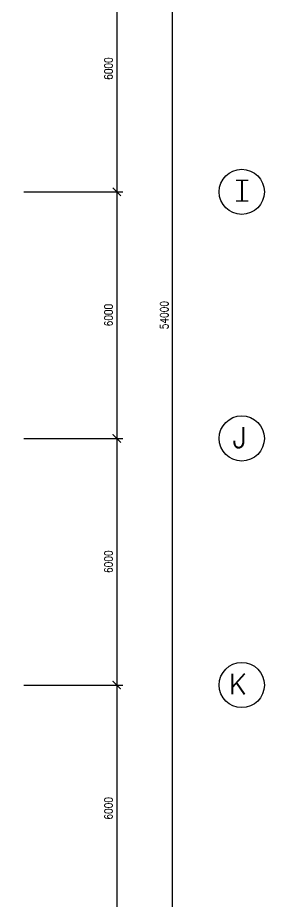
# Model space of a CAD drawing. Extents: x 2687779 to 2997471, y -863049 to -631414.
# Drawn here: x 2789125 to 2795130, y -825687 to -804187 of the extents above; entities that cross this region are included whole.
import ezdxf

# ---------------------------------------------------------------- set-up
doc = ezdxf.new("R2010")
doc.units = 0
doc.header["$LTSCALE"] = 10
doc.header["$MEASUREMENT"] = 0
doc.header["$PDMODE"] = 34
doc.layers.get('0').update_dxf_attribs({"linetype": 'CONTINUOUS'})
doc.layers.get('DEFPOINTS').update_dxf_attribs({"linetype": 'CONTINUOUS'})
doc.layers.add('DIM', color=7, linetype='CONTINUOUS')
doc.layers.add('GRID-T', color=7, linetype='CONTINUOUS')
doc.styles.add('ROMANS', font='romans.shx', dxfattribs={"width": 0.8, "height": 100})
doc.styles.get("Standard").update_dxf_attribs({"font": 'ROMANS.SHX'})
doc.dimstyles.new('STANDARD$0', dxfattribs={"dimscale": 0, "dimtxt": 8, "dimasz": 6, "dimexe": 1, "dimexo": 1, "dimgap": 3, "dimtad": 1, "dimdec": 0, "dimlfac": -1, "dimrnd": 1, "dimzin": 0, "dimdsep": 46, "dimtxsty": 'Standard', "dimcen": 0, "dimclrd": 5, "dimclre": 250, "dimadec": 0, "dimazin": 0, "dimtfac": 1, "dimtdec": 4, "dimtofl": 0, "dimtmove": 0, "dimatfit": 3, "dimfxl": 1, "dimtolj": 1, "dimtzin": 0, "dimarcsym": 0})

# ---------------------------------------------------------------- blocks, each defined once
blk = doc.blocks.new('_ARCHTICK')
at = {"color": 0, "linetype": 'ByBlock', "const_width": 0.15}
blk.add_lwpolyline([(-0.5, -0.5), (0.5, 0.5)], dxfattribs=at)
blk = doc.blocks.new('*D186')
at = {"layer": 'DEFPOINTS', "color": 0, "transparency": 16777216}
for p in [(2789125, -802424), (2789125, -808424), (2791537, -808424)]:
    blk.add_point(p, dxfattribs=at)
at = {"layer": 'DIM', "color": 7, "lineweight": -2, "transparency": 16777216}
for p, q in [((2791537, -802274), (2791537, -808574)), ((2789275, -802424), (2791687, -802424)), ((2789275, -808424), (2791687, -808424))]:
    blk.add_line(p, q, dxfattribs=at)
at = {"layer": 'DIM', "color": 7, "lineweight": -2, "transparency": 16777216, "xscale": 200, "yscale": 200, "zscale": 200}
for p, rotation in [((2791537, -802424), 90), ((2791537, -808424), 270)]:
    blk.add_blockref('_ARCHTICK', p, dxfattribs=dict(at, rotation=rotation))
at = {"layer": 'DIM', "color": 7, "transparency": 16777216, "insert": (2791337, -805424), "char_height": 200, "attachment_point": 5, "rotation": 90, "style": 'ROMANS'}
blk.add_mtext('\\A1;6000', dxfattribs=at)
blk = doc.blocks.new('*D187')
at = {"layer": 'DEFPOINTS', "color": 0, "transparency": 16777216}
for p in [(2789993, -808424), (2789993, -814424), (2791537, -814424)]:
    blk.add_point(p, dxfattribs=at)
at = {"layer": 'DIM', "color": 7, "lineweight": -2, "transparency": 16777216}
for p, q in [((2791537, -808274), (2791537, -814574)), ((2790143, -808424), (2791687, -808424)), ((2790143, -814424), (2791687, -814424))]:
    blk.add_line(p, q, dxfattribs=at)
at = {"layer": 'DIM', "color": 7, "lineweight": -2, "transparency": 16777216, "xscale": 200, "yscale": 200, "zscale": 200}
for p, rotation in [((2791537, -808424), 90), ((2791537, -814424), 270)]:
    blk.add_blockref('_ARCHTICK', p, dxfattribs=dict(at, rotation=rotation))
at = {"layer": 'DIM', "color": 7, "transparency": 16777216, "insert": (2791337, -811424), "char_height": 200, "attachment_point": 5, "rotation": 90, "style": 'ROMANS'}
blk.add_mtext('\\A1;6000', dxfattribs=at)
blk = doc.blocks.new('*D188')
at = {"layer": 'DEFPOINTS', "color": 0, "transparency": 16777216}
for p in [(2789125, -814424), (2789125, -820424), (2791537, -820424)]:
    blk.add_point(p, dxfattribs=at)
at = {"layer": 'DIM', "color": 7, "lineweight": -2, "transparency": 16777216}
for p, q in [((2791537, -814274), (2791537, -820574)), ((2789275, -814424), (2791687, -814424)), ((2789275, -820424), (2791687, -820424))]:
    blk.add_line(p, q, dxfattribs=at)
at = {"layer": 'DIM', "color": 7, "lineweight": -2, "transparency": 16777216, "xscale": 200, "yscale": 200, "zscale": 200}
for p, rotation in [((2791537, -814424), 90), ((2791537, -820424), 270)]:
    blk.add_blockref('_ARCHTICK', p, dxfattribs=dict(at, rotation=rotation))
at = {"layer": 'DIM', "color": 7, "transparency": 16777216, "insert": (2791337, -817424), "char_height": 200, "attachment_point": 5, "rotation": 90, "style": 'ROMANS'}
blk.add_mtext('\\A1;6000', dxfattribs=at)
blk = doc.blocks.new('*D189')
at = {"layer": 'DEFPOINTS', "color": 0, "transparency": 16777216}
for p in [(2789125, -820424), (2789125, -826424), (2791537, -826424)]:
    blk.add_point(p, dxfattribs=at)
at = {"layer": 'DIM', "color": 7, "lineweight": -2, "transparency": 16777216}
for p, q in [((2789275, -820424), (2791687, -820424)), ((2791537, -820274), (2791537, -826574)), ((2789275, -826424), (2791687, -826424))]:
    blk.add_line(p, q, dxfattribs=at)
at = {"layer": 'DIM', "color": 7, "lineweight": -2, "transparency": 16777216, "xscale": 200, "yscale": 200, "zscale": 200}
for p, rotation in [((2791537, -820424), 90), ((2791537, -826424), 270)]:
    blk.add_blockref('_ARCHTICK', p, dxfattribs=dict(at, rotation=rotation))
at = {"layer": 'DIM', "color": 7, "transparency": 16777216, "insert": (2791337, -823424), "char_height": 200, "attachment_point": 5, "rotation": 90, "style": 'ROMANS'}
blk.add_mtext('\\A1;6000', dxfattribs=at)
blk = doc.blocks.new('*D192')
at = {"layer": 'DEFPOINTS', "color": 0, "transparency": 16777216}
for p in [(2789512, -784424), (2792893, -784424), (2789512, -838424)]:
    blk.add_point(p, dxfattribs=at)
at = {"layer": 'DIM', "color": 7, "lineweight": -2, "transparency": 16777216}
for p, q in [((2792893, -838574), (2792893, -784274)), ((2789662, -784424), (2793043, -784424)), ((2789662, -838424), (2793043, -838424))]:
    blk.add_line(p, q, dxfattribs=at)
at = {"layer": 'DIM', "color": 7, "lineweight": -2, "transparency": 16777216, "xscale": 200, "yscale": 200, "zscale": 200}
for p, rotation in [((2792893, -784424), 90), ((2792893, -838424), 270)]:
    blk.add_blockref('_ARCHTICK', p, dxfattribs=dict(at, rotation=rotation))
at = {"layer": 'DIM', "color": 7, "transparency": 16777216, "insert": (2792693, -811424), "char_height": 200, "attachment_point": 5, "rotation": 90, "style": 'ROMANS'}
blk.add_mtext('\\A1;54000', dxfattribs=at)

msp = doc.modelspace()

# ---------------------------------------------------------------- linework, layer by layer
at = {"layer": 'GRID-T', "color": 3}
for p, q in [((2794735.8, -808149.3), (2794440.2, -808149.3)), ((2794735.8, -808652.2), (2794440.2, -808652.2))]:
    msp.add_line(p, q, dxfattribs=at)
at = {"layer": 'GRID-T', "color": 7}
for centre in [(2794579.7, -808424.1), (2794579.7, -814424.1), (2794579.7, -820424.1)]:
    msp.add_circle(centre, 550, dxfattribs=at)

# ---------------------------------------------------------------- texts
at = {"layer": 'GRID-T', "color": 3, "style": 'ROMANS'}
for s, p in [('I', (2794497.5, -808649.9)), ('J', (2794356.8, -814649.9)), ('K', (2794261.5, -820649.9))]:
    msp.add_text(s, height=500, dxfattribs=at).set_placement(p)

# ---------------------------------------------------------------- dimensions: what is measured, and where the dimension line sits
at = {"layer": 'DIM'}
for p1, p2, distance, picture, middle in [((2789512.5, -838424.1), (2789512.5, -784424.1), -3380.9, '*D192', (2792693.4, -811424.1)), ((2789125.5, -802424.1), (2789125.5, -808424.1), 2411.1, '*D186', (2791336.6, -805424.1)), ((2789993.1, -808424.1), (2789993.1, -814424.1), 1543.5, '*D187', (2791336.6, -811424.1)), ((2789125.5, -814424.1), (2789125.5, -820424.1), 2411.1, '*D188', (2791336.6, -817424.1)), ((2789125.5, -820424.1), (2789125.5, -826424.1), 2411.1, '*D189', (2791336.6, -823424.1))]:
    dim = msp.add_aligned_dim(p1=p1, p2=p2, distance=distance, dimstyle='STANDARD$0', override={"dimscale": 100, "dimtxt": 2, "dimasz": 2, "dimexe": 1.5, "dimexo": 1.5, "dimgap": 1, "dimtxsty": 'ROMANS', "dimblk": 'ARCHTICK', "dimdle": 1.5, "dimclrd": 7, "dimclre": 7, "dimclrt": 7, "dimtdec": 0, "dimtmove": 2}, dxfattribs=at)
    dim.commit()
    dim.dimension.update_dxf_attribs({"geometry": picture, "text_midpoint": middle})

doc.saveas('drawing.dxf')
